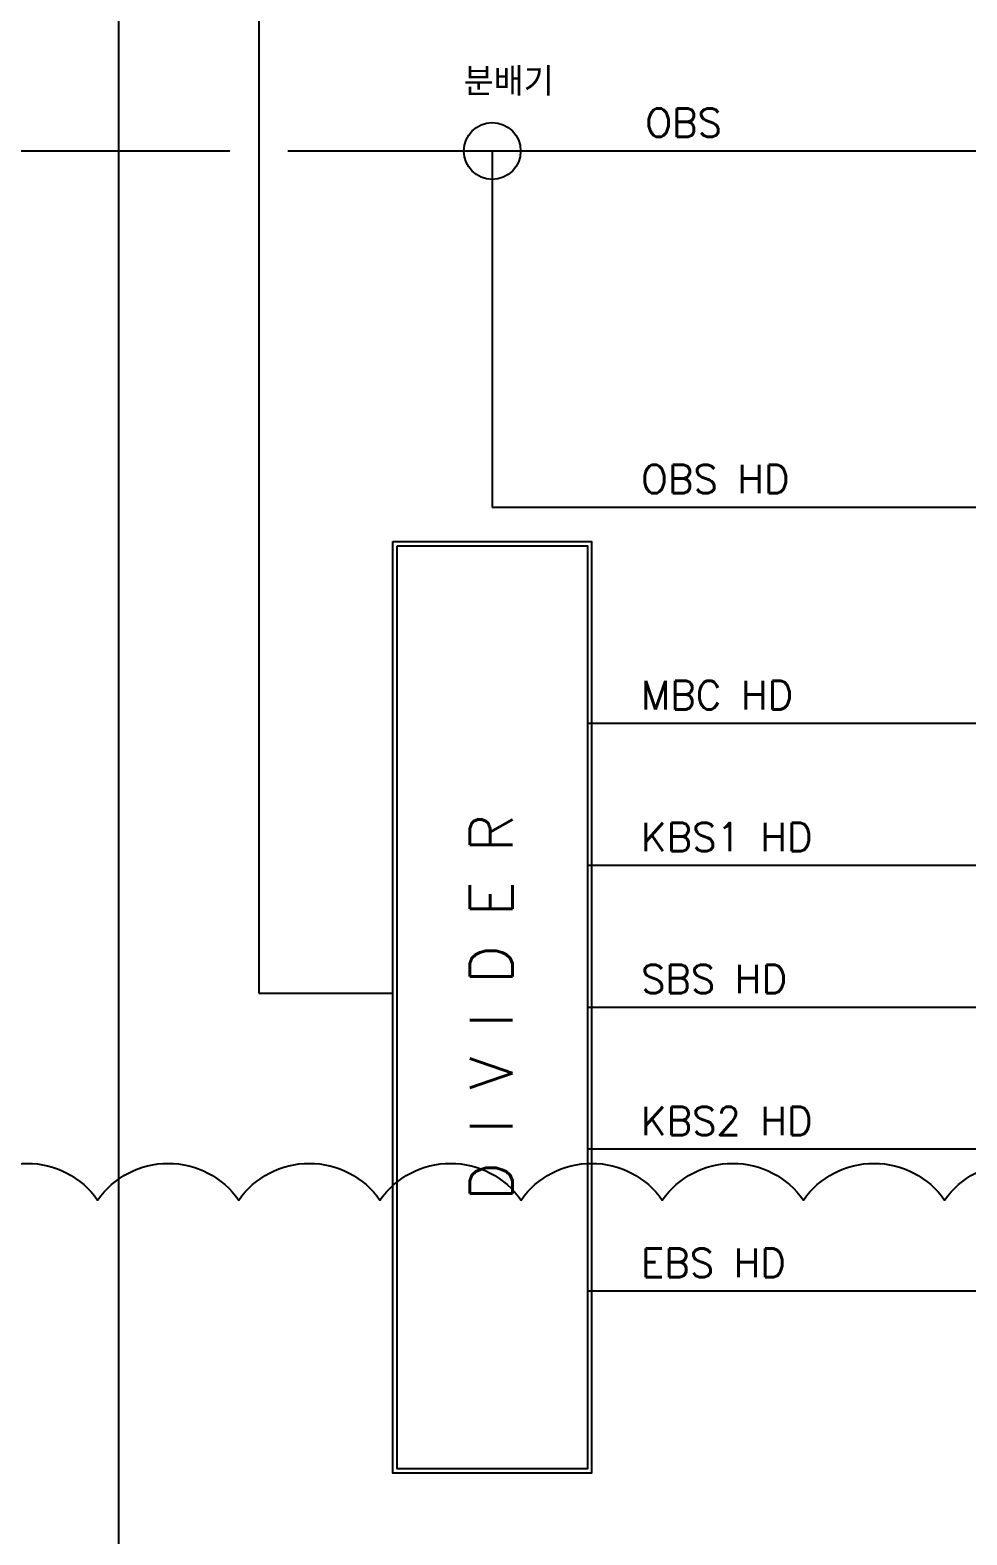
# Model space of a CAD drawing. Header units: millimetres. Extents: x -87 to 210163, y -109 to 148391.
# Drawn here: x 80241 to 96832, y 81398 to 108051 of the extents above; entities that cross this region are included whole.
import ezdxf
from ezdxf.enums import TextEntityAlignment as Align

# ---------------------------------------------------------------- set-up
doc = ezdxf.new("R2010")
doc.units = ezdxf.units.MM
doc.header["$LTSCALE"] = 50
doc.header["$MEASUREMENT"] = 0
doc.layers.get('0').update_dxf_attribs({"linetype": 'CONTINUOUS'})
doc.layers.add('E-TEXT-BOX', color=7, linetype='CONTINUOUS')
doc.layers.add('rev', color=7, linetype='CONTINUOUS')
doc.styles.add('GHS', font='romans.shx', dxfattribs={"bigfont": 'ghs.shx'})

msp = doc.modelspace()

# ---------------------------------------------------------------- linework, layer by layer
at = {"color": 1, "lineweight": -3}
for p, q in [((84294, 115939), (84294, 90996)), ((88426, 105909), (88426, 99596))]:
    msp.add_line(p, q, dxfattribs=at)
at = {"layer": 'E-TEXT-BOX', "color": 1, "lineweight": -3}
for p, q in [((81807, 136039), (81807, 21260)), ((83781, 105909), (73425, 105909)), ((113423, 105909), (84807, 105909)), ((113423, 99596), (88426, 99596)), ((113423, 95769), (90110, 95769)), ((113423, 93255), (90110, 93255)), ((84294, 90996), (86666, 90996)), ((113423, 90741), (90110, 90741)), ((113423, 88228), (90110, 88228)), ((113423, 85714), (90110, 85714))]:
    msp.add_line(p, q, dxfattribs=at)
for points in [[(86666, 98991), (90186, 98991), (90186, 82492), (86666, 82492)], [(86742, 98916), (90110, 98916), (90110, 82567), (86742, 82567)]]:
    msp.add_lwpolyline(points, close=True, dxfattribs=at)
msp.add_circle((88426, 105909), 503, dxfattribs=at)
at = {"layer": 'rev', "color": 4}
msp.add_lwpolyline([(78937, 87328, -0.520567), (81437, 87328, -0.520567), (83937, 87328, -0.520567), (86437, 87328, -0.520567), (88937, 87328, -0.520567), (91437, 87328, -0.520567), (93937, 87328, -0.520567), (96437, 87328, -0.520567), (98937, 87328, -0.520567), (101437, 87328, -0.520567), (103937, 87328, -0.520567), (106437, 87328, -0.520567), (108937, 87328, -0.520567), (111437, 87328, -0.520567), (113937, 87328, -0.520567)], format="xyb", dxfattribs=at)

# ---------------------------------------------------------------- texts
at = {"layer": 'E-TEXT-BOX', "color": 1, "lineweight": -3, "style": 'GHS'}
msp.add_text('분배기', height=502.8, dxfattribs=at).set_placement((88717, 107159), align=Align.MIDDLE)
for s, p in [('OBS', (91137, 106160)), ('OBS HD', (91061, 99848)), ('MBC HD', (91061, 96020)), ('KBS1 HD', (91061, 93507)), ('SBS HD', (91061, 90993)), ('KBS2 HD', (91061, 88479)), ('EBS HD', (91061, 85965))]:
    msp.add_text(s, height=502.8, dxfattribs=at).set_placement(p)
msp.add_text('D I V I D E R', height=754.13, rotation=90, dxfattribs=at).set_placement((88405, 90741), align=Align.MIDDLE)

doc.saveas('drawing.dxf')
